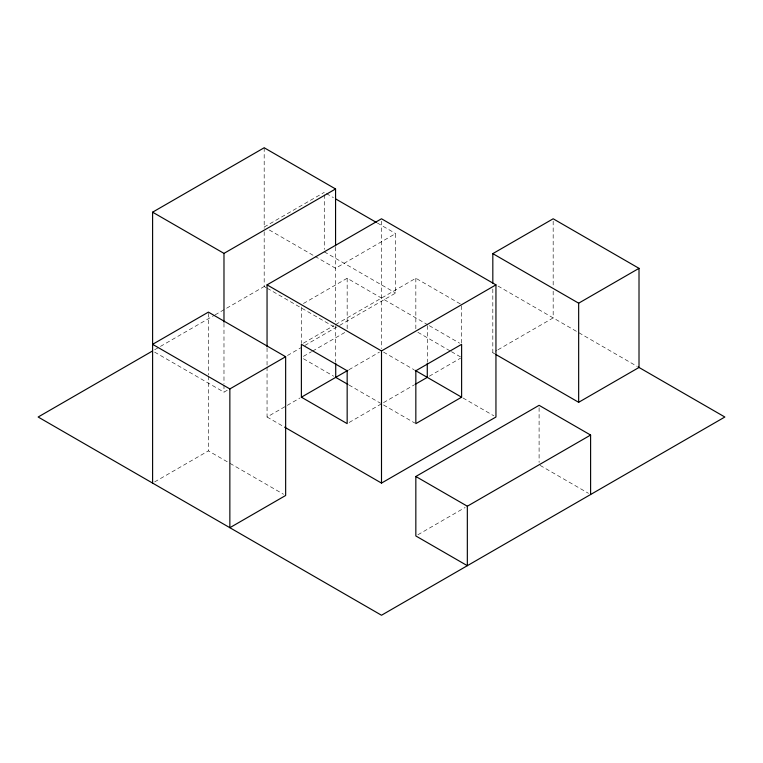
<?xml version="1.0" encoding="UTF-8"?>
<svg xmlns="http://www.w3.org/2000/svg" width="763" height="763" viewBox="0 0 763 763"><rect width="100%" height="100%" fill="white"/><g stroke="black" fill="none" stroke-linecap="round" stroke-linejoin="round"><path stroke-width="0.57" stroke-dasharray="3.81 2.86" d="M264.189 227.04L324.275 192.352M154.651 349.759L214.46 315.224M215.052 314.89L266.23 285.343M339.64 325.372L395.654 293.04L395.654 233.564L335.567 268.252L315.176 256.482M303.416 303.512L347.165 278.257L427.28 324.504M303.407 343.169L333.698 325.677M335.72 324.504L415.835 278.257L461.615 304.685M154.641 352.115L223.979 392.153L228.07 389.788M287.451 355.51L300.765 347.823M304.857 345.458L338.619 325.963M303.416 356.369L311.562 351.676M312.572 351.085L345.134 332.296M154.631 481.92L208.394 450.885L228.995 462.779M267.05 367.013L267.05 417.018L300.04 397.971M348.949 369.731L379.478 352.105M349.187 422.454L381.5 403.799M383.531 402.626L414.051 385.01M429.302 376.207L460.604 358.133M492.822 289.024L492.822 352.744L496.913 350.389M497.934 349.797L553.175 317.904L553.175 288.404M417.886 534.768L465.134 507.49M498.01 286.058L637.21 366.421M326.316 193.535L333.45 197.655M377.304 222.968L395.654 233.564M324.275 251.828L395.654 293.04M492.822 352.744L494.863 353.927M269.291 229.987L314.156 255.891M429.302 325.677L459.593 343.169M417.866 332.296L450.428 351.085M451.438 351.676L461.615 357.551M383.522 352.105L414.051 369.731M462.96 397.971L493.89 415.825M266.23 287.689L264.189 286.516L264.189 229.425M267.25 288.28L335.567 327.728M540.128 465.392L588.54 493.337M303.407 358.715L333.698 376.207M348.949 385.01L380.479 403.217M383.522 404.972L414.824 423.045M267.05 417.018L283.55 426.546M230.025 463.37L283.588 494.29M553.175 221.146L553.175 287.222M539.098 407.7L539.098 462.416M461.615 305.858L461.615 343.455M427.28 325.687L427.28 362.101M415.835 278.257L415.835 328.767M381.5 221.165L381.5 348.586M347.165 278.257L347.165 331.113M335.72 325.687L335.72 362.101M335.567 247.078L335.567 321.795M324.275 194.737L324.275 249.444M301.385 307.031L301.385 343.455M267.05 347.966L267.05 365.82M264.189 147.755L264.189 228.404M223.979 323.359L223.979 383.846M223.979 385.038L223.979 392.153M208.394 313.307L208.394 374.976M208.394 376.159L208.394 450.885"/><path stroke-width="1.14" d="M152.6 483.093L152.6 212.181L264.189 147.755L335.567 188.966L335.567 245.886M152.6 212.181L223.979 253.383L335.567 188.966M152.6 350.942L38.15 417.018L381.5 615.245L724.85 417.018L638.24 367.013M267.05 346.774L267.05 284.866L381.5 218.781L495.95 284.866L495.95 417.018L381.5 483.093L284.58 427.137M229.854 388.93L285.648 356.722L285.648 495.483L229.854 527.7L229.854 388.93L152.6 344.332L208.394 312.115L285.648 356.722M492.822 283.13L492.822 253.631L553.175 218.781L639.013 268.347L639.013 367.461L578.659 402.301L495.883 354.518M301.385 397.189L347.165 423.627L347.165 370.761L301.385 344.332L301.385 397.189L347.928 370.322M267.05 284.866L381.5 350.942L495.95 284.866M415.072 384.418L427.28 377.37L427.28 363.274M492.822 253.631L578.659 303.188L639.013 268.347M461.615 397.189L415.835 423.627L415.835 370.761L461.615 344.332L461.615 397.189L415.072 370.322M590.6 435.053L467.337 506.222L467.337 565.688L415.835 535.96L415.835 476.484L539.098 405.325L590.6 435.053L590.6 494.529M335.491 198.828L376.283 222.376M347.928 384.418L335.72 377.37L335.72 363.274M415.835 476.484L467.337 506.222M578.659 303.188L578.659 402.301M381.5 350.942L381.5 483.093M223.979 253.383L223.979 322.177"/></g></svg>
